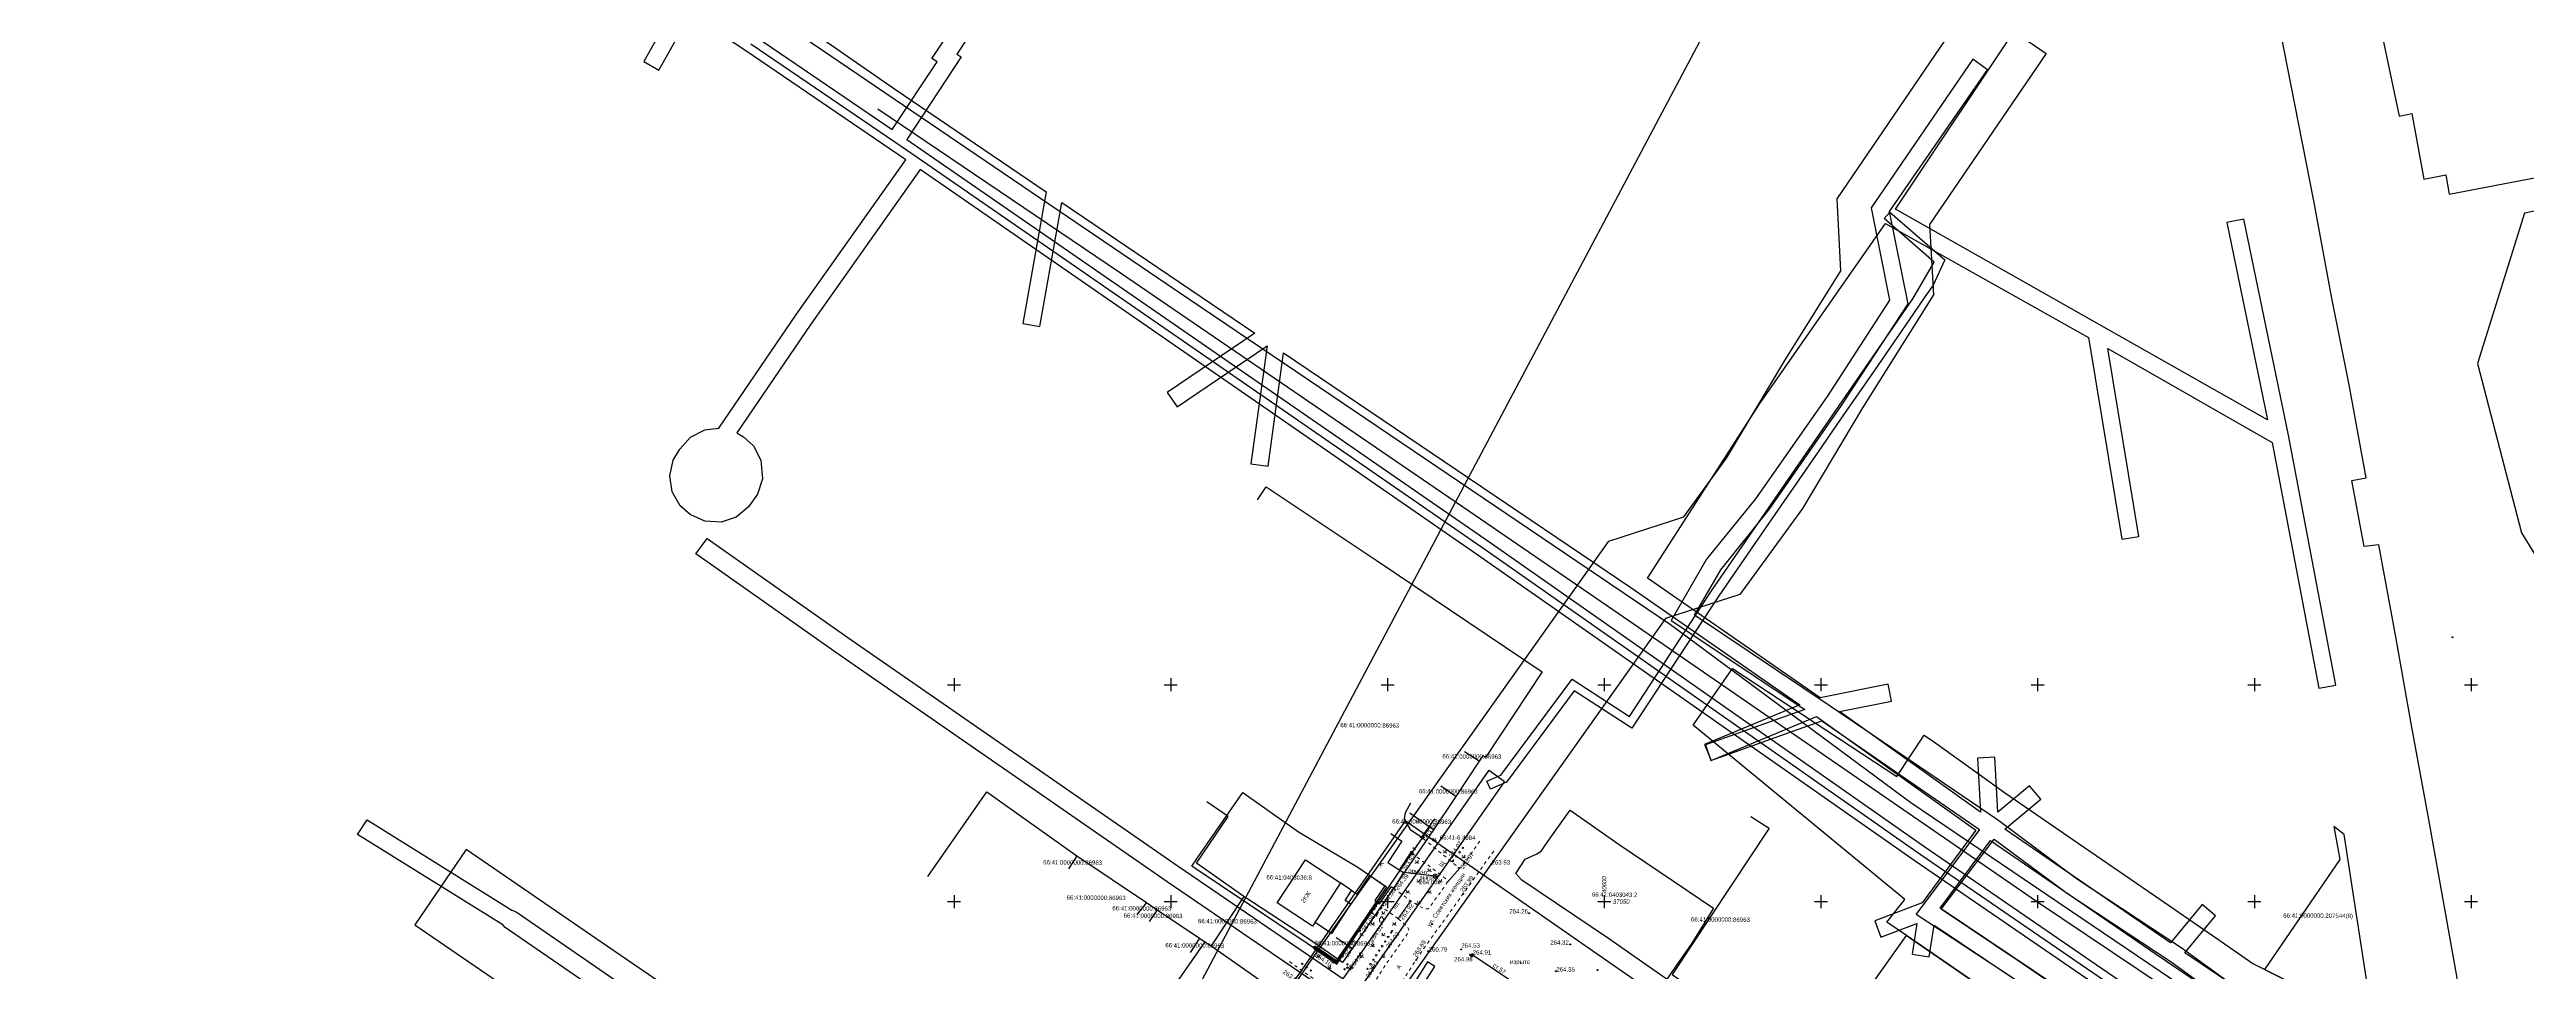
# Model space of a CAD drawing. Header units: metres. Extents: x -1448899 to 1563798, y -293564 to 398817.
# Drawn here: x 40241 to 40813, y 37034 to 37246 of the extents above; entities that cross this region are included whole.
import ezdxf
from ezdxf.enums import TextEntityAlignment as Align

# ---------------------------------------------------------------- set-up
doc = ezdxf.new("R2010")
doc.units = ezdxf.units.M
doc.set_wipeout_variables(frame=1)
doc.header["$PDMODE"] = 32
doc.header["$PDSIZE"] = 0.2
doc.linetypes.add('atp_1.5x1.5', pattern=[3, 1.5, -1.5])
for name, color, linetype in [('C', 134, 'Continuous'), ('LABELS', 254, 'Continuous'), ('P', 94, 'Continuous'), ('T', 1, 'Continuous'), ('Z', 30, 'Continuous'), ('Автодорожное хозяйство', 7, 'Continuous'), ('Газопроводы', 7, 'Continuous'), ('граница ск ЕКБ', 7, 'Continuous'), ('кадастр', 7, 'Continuous'), ('Канализации', 7, 'Continuous'), ('Крышки колодцев', 7, 'Continuous'), ('Ограждения', 7, 'Continuous'), ('Отметка', 7, 'Continuous'), ('Пикет', 7, 'Continuous'), ('Растительность', 7, 'Continuous'), ('Сетка координат', 7, 'Continuous')]:
    doc.layers.add(name, color=color, linetype=linetype)
doc.styles.get("Standard").update_dxf_attribs({"font": 'arial.ttf'})
doc.styles.add('Бм431', font='')
doc.styles.add('Д431', font='')
doc.styles.get('Бм431').set_extended_font_data('Bm431', italic=True)
doc.styles.get('Д431').set_extended_font_data('D431', italic=True)
doc.linetypes.add('atp_0x1', pattern='A,0,[133,ltypeshp.shx,S=0.05,R=0,X=0,Y=0],-1', length=1)
doc.linetypes.add('atp_121_g', pattern='A,8,-0.6,["Г",Бм431,S=2,R=0,X=0,Y=-1],-2.3,24', length=34.9)
doc.linetypes.add('atp_122_k', pattern='A,2,-2,3,-0.6,["К",Бм431,S=2,R=0,X=-0.5,Y=-1],-2,4,-2,8,-2,8,-2,6', length=41.6)
doc.linetypes.add('atp_474_3b', pattern='A,3,-1,1.1,-0.34,[132,ltypeshp.shx,S=0.4,R=0,X=-0.34,Y=0],0.0001,[133,ltypeshp.shx,S=0.06,R=0,X=0,Y=0],0,[130,ltypeshp.shx,S=0.2,R=0,X=0.06,Y=0.6],-0.46,1.1,-1', length=8.0001)

# ---------------------------------------------------------------- blocks, each defined once
blk = doc.blocks.new('A$C441d7248')
at = {"layer": 'граница ск ЕКБ', "color": 5, "lineweight": 30}
blk.add_lwpolyline([(216.79, 5.82), (307.27, 137.68), (92.91, 286.43), (0, 152.62), (216.79, 5.82)], dxfattribs=at)
blk = doc.blocks.new('atp_122c')
at = {"linetype": 'ByBlock', "lineweight": -2}
h = blk.add_hatch(color=0, dxfattribs=at)
edge = h.paths.add_edge_path()
edge.add_arc((0, 0), 0.6, 0, 360)
at = {"color": 0, "linetype": 'ByBlock', "lineweight": -2}
blk.add_circle((0, 0), 0.6, dxfattribs=at)
blk = doc.blocks.new('atp_390a')
at = {"color": 0, "linetype": 'ByBlock', "lineweight": -2}
for points in [[(0, 1), (-0.5, 1)], [(0, 1), (0.5, 1)], [(0, 0), (0, 1)], [(0.5, 0), (0, 0)]]:
    blk.add_lwpolyline(points, dxfattribs=at)
for centre, start, end in [((-0.5, 1.5), 115.6346, 270), ((-0.4, 2.3), 97.9406, 227.8197), ((0, 3), 90, 202.242), ((0, 3), 337.758, 90), ((0.4, 2.3), 312.1803, 82.0594), ((0.5, 1.5), 270, 64.3654)]:
    blk.add_arc(centre, 0.5, start, end, dxfattribs=at)
blk = doc.blocks.new('atp_117kb')
at = {"color": 0, "linetype": 'ByBlock', "lineweight": -2}
for points in [[(-1, 0), (1, 0)], [(0, 1), (0, -1)]]:
    blk.add_lwpolyline(points, dxfattribs=at)
blk.add_circle((0, 0), 1, dxfattribs=at)
blk = doc.blocks.new('atp_397b')
at = {"color": 0, "linetype": 'ByBlock', "lineweight": -2}
blk.add_circle((0, 0), 0.4, dxfattribs=at)
blk = doc.blocks.new('atp_397a')
at = {"linetype": 'ByBlock', "lineweight": -2}
blk.add_hatch(color=0, dxfattribs=at).paths.add_polyline_path([(-0.3, 0, 1), (0.3, 0, 1)])
at = {"color": 0, "linetype": 'ByBlock', "lineweight": -2}
blk.add_circle((0, 0), 0.3, dxfattribs=at)
blk = doc.blocks.new('atp_395')
at = {"linetype": 'ByBlock', "lineweight": -2}
h = blk.add_hatch(color=0, dxfattribs=at)
h.paths.add_polyline_path([(0.3, 1.5, 1), (-0.3, 1.5, 1)])
h.paths.add_polyline_path([(-1.6, -0.7, 1), (-1, -0.7, 1)])
h.paths.add_polyline_path([(1.6, -0.7, 1), (1, -0.7, 1)])
at = {"color": 0, "linetype": 'ByBlock', "lineweight": -2}
for centre, radius in [((0, 0), 0.4), ((0, 1.5), 0.3), ((-1.3, -0.7), 0.3), ((1.3, -0.7), 0.3)]:
    blk.add_circle(centre, radius, dxfattribs=at)
blk = doc.blocks.new('atp_416')
at = {"color": 0, "linetype": 'ByBlock', "lineweight": -2}
blk.add_lwpolyline([(0.7, 1.2), (0, 0), (-0.7, 1.2)], dxfattribs=at)
for centre in [(-0.7, 0), (0.7, 0)]:
    blk.add_circle(centre, 0.075, dxfattribs=at)
blk = doc.blocks.new('atp_122b')
at = {"color": 0, "linetype": 'ByBlock', "lineweight": -2}
blk.add_lwpolyline([(0.5, 0.75), (0, 0.75), (0, -0.75), (0.5, -0.75)], dxfattribs=at)
blk = doc.blocks.new('A$C0BB7152E')
at = {"layer": 'C', "linetype": 'Continuous'}
for points in [[(1533167.28, 387583.37), (1533164.91, 387585.21), (1533166.38, 387577.59), (1533149.2, 387552.07), (1533160.1, 387546.68), (1533173.68, 387543.97)], [(1532873.13, 387461.17), (1532881.39, 387473.48), (1532869.5, 387481.09), (1532849.27, 387494.03), (1532851.59, 387497.3), (1532838.72, 387505.99), (1532826.55, 387514.19), (1532784.75, 387542.34), (1532776.31, 387548.02), (1532766.86, 387554.39), (1532734.05, 387576.5), (1532722.32, 387559.08), (1532755.74, 387536.56), (1532775.56, 387523.22), (1532788.76, 387514.32), (1532807.94, 387505.3), (1532823.56, 387494.98), (1532835.42, 387482.9), (1532838.54, 387480.8), (1532840.29, 387483.03)]]:
    blk.add_lwpolyline(points, close=True, dxfattribs=at)
at = {"layer": 'P', "linetype": 'Continuous'}
for points in [[(1533083.59, 387547.7), (1533066.5, 387559.26), (1533061.95, 387562.33), (1533066.04, 387567.59), (1533016.92, 387607.36), (1533025.86, 387620.55), (1533064.02, 387595.91), (1533070.26, 387605.48), (1533072.43, 387604.05), (1533079.19, 387599.3), (1533088.9, 387592.41), (1533105.92, 387580.88), (1533122.18, 387569.9), (1533138.8, 387558.65), (1533146.48, 387553.42), (1533160.1, 387546.68)], [(1533194.26, 387547.03), (1533186.85, 387586.97), (1533182.55, 387609.07), (1533178.89, 387628.99), (1533174.75, 387650.21), (1533171.43, 387649.78), (1533168.42, 387664.99), (1533171.75, 387665.63), (1533167.67, 387687.02), (1533163.44, 387707.4), (1533159.18, 387729.41), (1533150.16, 387773.56)], [(1533170.47, 387786.58), (1533178.69, 387749.11), (1533181.6, 387749.73), (1533184.52, 387734.64), (1533189.56, 387735.62), (1533190.39, 387731.18), (1533217.27, 387736.52)], [(1533218.66, 387729.29), (1533207.78, 387726.98), (1533197.21, 387692.2), (1533207.65, 387653.19), (1533216.43, 387639.31)]]:
    blk.add_lwpolyline(points, dxfattribs=at)
for points in [[(1532901.49, 387574.01), (1532903.82, 387577.35), (1532913.11, 387591.08), (1532926.03, 387582.08), (1532939.83, 387574.06), (1532946.44, 387569.55), (1532934.84, 387552.03)], [(1532988.7, 387587.54), (1533000.09, 387579.74), (1533021.97, 387565.24), (1533016.99, 387557.08), (1533011.31, 387548.77), (1533010.36, 387549.37), (1532997.75, 387558.07), (1532977.66, 387571.31), (1532976.24, 387572.85), (1532978.37, 387576.16), (1532980.93, 387577.37), (1532982.06, 387578.08), (1532984.14, 387581.06)], [(1533027.53, 387537.78), (1533043.76, 387526.73), (1533066.5, 387559.26), (1533083.59, 387547.7), (1533090.35, 387543.13), (1533078.7, 387543.06), (1533073.28, 387535.03), (1533057.27, 387545.81), (1533044.18, 387526.29), (1533041.79, 387522.78), (1533030.28, 387530.54), (1533010.29, 387500.87), (1533005.31, 387504.27), (1533006.59, 387506.2), (1533014.19, 387516.67)]]:
    blk.add_lwpolyline(points, close=True, dxfattribs=at)
at = {"layer": 'T', "linetype": 'Continuous'}
for points in [[(1531471.1, 388647.56), (1531597.86, 388564.74), (1531734.76, 388474.26), (1531856.12, 388395.18), (1531960.97, 388326.54), (1532128.67, 388216.81), (1532237.14, 388145.93), (1532347.26, 388073.74), (1532398.37, 388041.82), (1532462.29, 387997.96), (1532554.9, 387936.17), (1532659.79, 387865.18), (1532757.55, 387799.79), (1532894.76, 387708.15), (1533011.51, 387630.55), (1533067.25, 387589.95), (1533148.76, 387535.75)], [(1532798.26, 387762.82), (1532831.66, 387740.48), (1532837.08, 387736.85), (1532968.08, 387647.89), (1533069.49, 387578.07), (1533126.02, 387539.98), (1533162.43, 387515.99), (1533213.55, 387527.16), (1533278.16, 387206.03), (1533488.35, 387245.4), (1533629.1, 387273.09)], [(1532827.72, 387748.04), (1532883.98, 387710.65), (1532964.78, 387656.44), (1532996.97, 387634.78), (1533096.42, 387567.41), (1533149.07, 387532.68), (1533156.64, 387527.7), (1533201.13, 387538.36), (1533202.02, 387538.55)], [(1532916, 387658.55), (1532918, 387661.58), (1532929.57, 387654.02), (1532943.75, 387644.7), (1532982.02, 387619.4), (1532969.04, 387599.55), (1532968.45, 387599.97), (1532967.64, 387598.74), (1532962.26, 387590.51), (1532957.17, 387582.81), (1532938.65, 387555.31), (1532936.41, 387552.01), (1532928.76, 387557.3), (1532913.53, 387567.06), (1532902.58, 387574.67), (1532909.8, 387585.53), (1532904.82, 387588.82)], [(1532967.64, 387598.74), (1532964.2, 387600.83)], [(1532962.26, 387590.51), (1532958.82, 387592.86)], [(1532840.65, 387571.08), (1532854.07, 387590.78), (1532874.94, 387576.14), (1532891.11, 387565.48), (1532893.58, 387563.83), (1532903.4, 387557.35), (1532904.65, 387556.53), (1532906.09, 387555.62), (1532918.33, 387547.23), (1532918.29, 387542.27)], [(1532957.17, 387582.81), (1532951.7, 387586.55)], [(1533030.39, 387586.42), (1533034.63, 387583.78), (1533012.49, 387549.86), (1533028.45, 387538.83), (1533028.51, 387538.92)], [(1532874.94, 387576.14), (1532873.05, 387573.1)], [(1532891.11, 387565.48), (1532888.96, 387562.81)], [(1532893.58, 387563.83), (1532891.73, 387561.12)], [(1532913.53, 387567.06), (1532906.09, 387555.62)], [(1532904.65, 387556.53), (1532892.81, 387539.21), (1532888.74, 387533.3)], [(1532903.4, 387557.35), (1532901.24, 387554.03)], [(1532938.65, 387555.31), (1532934.96, 387557.68)]]:
    blk.add_lwpolyline(points, dxfattribs=at)
at = {"layer": 'Z', "linetype": 'Continuous'}
for points in [[(1532066.67, 375431.54), (1531673.18, 376679.56), (1531389.95, 377957.12), (1531219.14, 379254.51), (1531162.06, 380561.85), (1531219.14, 381869.18), (1531389.95, 383166.57), (1531673.18, 384444.13), (1532066.67, 385692.15), (1532567.45, 386901.12), (1533171.68, 388061.85), (1533874.78, 389165.49), (1534671.4, 390203.66)], [(1533124.91, 387538.32), (1533068.35, 387576.42), (1532966.96, 387646.24), (1532837.59, 387734.1), (1532812.6, 387698.28), (1532795.73, 387673.09), (1532797.27, 387672.16), (1532799.58, 387670.1), (1532801.35, 387666.84), (1532801.75, 387662.53), (1532800.61, 387659), (1532798.61, 387656.04), (1532795.77, 387653.65), (1532792.26, 387652.46), (1532788.55, 387652.63), (1532785.16, 387654.15), (1532782.78, 387656.15), (1532780.91, 387659.35), (1532780.33, 387663.02), (1532781.14, 387666.64), (1532782.65, 387669.18), (1532785.08, 387671.98), (1532788.37, 387673.7), (1532791.6, 387674.13), (1532809.3, 387700.52), (1532834.27, 387736.33), (1532797.16, 387761.15), (1532747.54, 387793.65)], [(1532799.36, 387764.49), (1532831.08, 387743.27), (1532841.29, 387758.97), (1532840.05, 387759.75), (1532853.22, 387779.61)], [(1532856.55, 387777.42), (1532845.84, 387760.82), (1532846.86, 387760.17), (1532834.41, 387741.05), (1532969.21, 387649.55), (1533070.62, 387579.72), (1533127.13, 387541.64), (1533162.82, 387518.13), (1533215.03, 387529.52), (1533279.74, 387208.38), (1533487.97, 387247.36), (1533628.75, 387274.99)], [(1533158.4, 387537.48), (1533130.75, 387555.78), (1533137.78, 387564.39), (1533134.68, 387566.92), (1533127.4, 387558.02), (1533088.98, 387583.95), (1533097.23, 387590.94), (1533094.64, 387593.99), (1533087.4, 387587.87), (1533086.57, 387600.56), (1533082.58, 387600.29), (1533083.4, 387587.81), (1533050.66, 387610.8), (1533062.64, 387613.3), (1533061.83, 387617.21), (1533046.15, 387613.95), (1533006.15, 387641.24), (1533031.72, 387681.69), (1533060.41, 387723.39), (1533107.43, 387697.5), (1533115.45, 387651.04), (1533119.39, 387651.72), (1533111.92, 387694.99), (1533150, 387673.64), (1533161.2, 387617.02), (1533165.12, 387617.8), (1533153.74, 387675.36), (1533143.03, 387725.07), (1533139.12, 387724.23), (1533148.9, 387678.85), (1533062.66, 387726.72), (1533090.75, 387769.46)], [(1532787.12, 387782.99), (1532773.59, 387758.51), (1532777.09, 387756.57), (1532790.44, 387780.73), (1532831.48, 387752.71), (1532866.71, 387729.22), (1532861.54, 387698.81), (1532865.48, 387698.14), (1532870.35, 387726.8), (1532915.07, 387696.98), (1532895, 387683.12), (1532897.28, 387679.83), (1532917.92, 387694.09), (1532914.42, 387666.87), (1532918.38, 387666.36), (1532921.75, 387692.54), (1533002.32, 387639.01), (1533041.48, 387612.3), (1533019.57, 387602.96), (1533021.14, 387599.28), (1533045.38, 387609.62), (1533082.32, 387583.68), (1533070.05, 387566.82), (1533059.16, 387562.56), (1533060.62, 387558.83), (1533068.84, 387562.06), (1533067.84, 387554.98), (1533071.81, 387554.42), (1533072.84, 387561.74), (1533141.88, 387516.18)], [(1533144.08, 387519.52), (1533074.2, 387565.64), (1533085.76, 387581.3), (1533123.94, 387555.53), (1533156.19, 387534.15)], [(1533155.52, 387538.64), (1533129.89, 387556.89), (1533105.89, 387572.5), (1533087.28, 387586.09), (1533048.47, 387612.04), (1533017.02, 387632.72), (1533023.03, 387643.26), (1533034.09, 387657.25), (1533050.55, 387681.38), (1533065.74, 387704.9), (1533061.29, 387726.19), (1533083.61, 387759.03), (1533080.28, 387761.46), (1533057.04, 387727), (1533061.48, 387705.71), (1533047.23, 387683.41), (1533030.86, 387659.68), (1533019.7, 387645.69), (1533011.67, 387631.5), (1533042.65, 387611.23), (1533019.77, 387602.91), (1533021.02, 387599.27), (1533046.63, 387608.59), (1533083.2, 387583.86), (1533068.7, 387564.19), (1533091.02, 387549.79)], [(1533115.47, 387538.03), (1533093.23, 387553.04), (1533074.43, 387565.41), (1533086.53, 387581.63), (1533103.61, 387569.26), (1533127.65, 387553.65), (1533153.19, 387535.4)], [(1532934.33, 387544.5), (1532895.86, 387570.31), (1532819.24, 387622.46), (1532786.48, 387645.1), (1532789.12, 387648.63), (1532821.72, 387626.09), (1532898.32, 387573.96), (1532936.62, 387548.27), (1532969.91, 387596.63), (1532973.48, 387594.06), (1532940.27, 387545.81)], [(1532778.86, 387534.5), (1532743.22, 387558.61), (1532742.63, 387559.19), (1532708.97, 387579.79), (1532711.13, 387583.15), (1532744.72, 387562.61), (1532745.68, 387562.25), (1532781.29, 387538.17)]]:
    blk.add_lwpolyline(points, dxfattribs=at)
for points in [[(1533097.19, 387762.94), (1533070.58, 387723.24), (1533071.56, 387707.06), (1533055.42, 387680.86), (1533041.73, 387657.54), (1533027.45, 387637.63), (1533010.33, 387631.95), (1532946.15, 387540.01), (1532918.03, 387497.47), (1532895.06, 387461.77), (1532867.1, 387419.72), (1532845.93, 387387.45), (1532828.37, 387398.97), (1532849.58, 387431.3), (1532877.48, 387473.27), (1532900.43, 387508.95), (1532928.77, 387551.81), (1532997.11, 387649.69), (1533014.37, 387655.41), (1533024.11, 387669), (1533037.42, 387691.68), (1533050.2, 387712.42), (1533049.2, 387729.04), (1533079.74, 387774.63)], [(1533060.08, 387724.54), (1533061.38, 387726.06), (1533074.12, 387715.16), (1533071.49, 387709.31), (1533069.61, 387706.55), (1533067.02, 387702.75), (1533058.01, 387689.44), (1533050.38, 387678.19), (1533045.28, 387670.68), (1533034.02, 387654.09), (1533022.58, 387637.23), (1533002.78, 387606.58), (1532989.38, 387615.09), (1532973.92, 387593.9), (1532970.25, 387592.26), (1532969.43, 387594.08), (1532972.61, 387595.5), (1532988.88, 387617.78), (1533002.21, 387609.3), (1533020.87, 387638.36), (1533066.84, 387706.08), (1533071.67, 387714.62)]]:
    blk.add_lwpolyline(points, close=True, dxfattribs=at)
at = {"layer": 'LABELS'}
for s, p in [('66:41:0000000:86963', (1532942.3, 387606.79)), ('66:41:0000000:86963', (1532965.92, 387599.78)), ('66:41:0000000:86963', (1532960.54, 387591.68)), ('66:41:0000000:86963', (1532954.44, 387584.68)), ('66:41-6.4984', (1532962.78, 387581.04)), ('66:41:0000000:86963', (1532874, 387574.62)), ('66:41:0403036:8', (1532923.97, 387571.55)), ('66:41:0000000:86963', (1532879.49, 387566.53)), ('66:41:0000000:86963', (1532890.03, 387564.15)), ('66:41:0403043:2', (1532999.1, 387568.16)), ('66:41:0000000:207544(8)', (1533161.44, 387564.59)), ('66:41:0000000:86963', (1532892.66, 387562.47)), ('66:41:0000000:86963', (1532909.81, 387561.34)), ('66:41:0000000:86963', (1533023.56, 387562.62)), ('66:41:0000000:86963', (1532902.32, 387555.69)), ('66:41:0000000:86963', (1532936.8, 387556.49))]:
    blk.add_text(s, height=1, dxfattribs=at).set_placement(p, align=Align.MIDDLE_CENTER)
blk = doc.blocks.new('A$C0ab4c2d5')
at = {"color": 5, "lineweight": 30}
blk.add_lwpolyline([(216.79, 5.82), (307.27, 137.68), (92.91, 286.43), (0, 152.62), (216.79, 5.82)], dxfattribs=at)
for points, elevation in [([(89.66, 283.51), (92.15, 281.74), (88.91, 276.82), (92.51, 274.45), (90.23, 270.83), (89.7, 271.19)], -0.33), ([(94.66, 280.23), (95.32, 279.78)], 263.45), ([(96.33, 282.78), (97, 282.33)], -0.33), ([(91.69, 275.15), (94.42, 279.23)], 263.06), ([(94.09, 279.44), (94.75, 278.99)], -0.33)]:
    blk.add_lwpolyline(points, dxfattribs=dict(elevation=elevation))
for points in [[(71.53, 262.14), (63.42, 267.46), (69.93, 277.4), (78.04, 272.07)], [(96.8, 248.09), (99.78, 252.83), (98.1, 253.88), (95.12, 249.14)]]:
    blk.add_lwpolyline(points, close=True)
for points in [[(72.13, 263.04), (76.03, 260.45), (80.39, 267.19), (79.08, 268.04), (80.56, 270.33), (78.04, 272.07)], [(80.56, 270.33), (81.82, 269.52), (84.77, 273.77), (88.23, 271.37), (85.91, 268.03), (86.99, 267.28), (89.7, 271.19)]]:
    blk.add_lwpolyline(points)
blk.add_point((334.55, 328.72))
at = {"layer": 'Автодорожное хозяйство', "color": 7, "linetype": 'atp_1.5x1.5', "lineweight": 15, "ltscale": 0.5, "flags": 128}
for points in [[(105.95, 275.68), (105.76, 275.54), (105.57, 275.51), (105.3, 275.57), (96.76, 282.6)], [(110.16, 281.69), (105.98, 275.69)], [(113.38, 279.43), (102.27, 263.94), (96.87, 256.5), (90.1, 246.1), (88.54, 243.41), (87.88, 242.31), (87.77, 241.31), (87.89, 239.98), (89.97, 237.58), (103.98, 228.52)], [(94.54, 278.93), (102.59, 272.83), (102.61, 272.43), (102.42, 271.76), (98.29, 266.12), (97.67, 266.1), (96.92, 266.34), (94.22, 267.95)], [(90.23, 270.83), (94.22, 267.95)], [(66.21, 253.94), (78.15, 245.5), (78.91, 245.12), (81.25, 244.57), (82.48, 244.83), (83.82, 246.02), (88.57, 253.43), (93.61, 260.55), (93.77, 261.27), (93.51, 261.87), (91.31, 263.86)], [(91.31, 263.86), (87.59, 266.51), (86.23, 264.51), (85.12, 265.26)]]:
    blk.add_lwpolyline(points, dxfattribs=at)
at = {"layer": 'Автодорожное хозяйство', "color": 7, "linetype": 'atp_0x1', "lineweight": 15, "ltscale": 0.5, "flags": 128}
for points in [[(102.51, 272.09), (105.57, 275.51)], [(94.18, 267.9), (91.35, 263.91)]]:
    blk.add_lwpolyline(points, dxfattribs=at)
at = {"layer": 'Газопроводы', "ltscale": 0.5}
blk.add_lwpolyline([(94.19, 290.46), (92.9, 288.24), (92.71, 286.77), (94.09, 284.39), (96.76, 282.6), (99.74, 286.89)], dxfattribs=at)
at = {"layer": 'Газопроводы', "linetype": 'atp_121_g', "lineweight": 30, "ltscale": 0.5, "flags": 128}
blk.add_lwpolyline([(71.79, 257), (77.13, 253.37), (78.43, 255.22), (82.31, 261.1), (85.74, 266.17), (94.47, 278.92), (96.92, 282.5), (98.86, 285.32)], dxfattribs=at)
at = {"layer": 'Газопроводы', "linetype": 'atp_121_g', "lineweight": 30, "ltscale": 0.5, "elevation": 262.41, "flags": 128}
blk.add_lwpolyline([(108.07, 255.27), (108.35, 255.61), (124.51, 244.74)], dxfattribs=at)
at = {"layer": 'Канализации', "linetype": 'atp_122_k', "lineweight": 30, "ltscale": 0.5, "flags": 128}
blk.add_lwpolyline([(99.82, 273.66), (92.51, 274.45)], dxfattribs=at)
at = {"layer": 'Ограждения', "color": 7, "linetype": 'Continuous', "lineweight": 15, "ltscale": 0.5, "elevation": -0.33, "flags": 128}
for points in [[(71.82, 257.29), (77.14, 253.61), (86.6, 267.47)], [(72.08, 257.58), (77.05, 254.18), (86.27, 267.7)]]:
    blk.add_lwpolyline(points, dxfattribs=at)
at = {"layer": 'Ограждения', "color": 7, "linetype": 'atp_474_3b', "lineweight": 15, "ltscale": 0.5, "elevation": -0.33, "flags": 128}
blk.add_lwpolyline([(71.89, 257.48), (77.1, 253.89), (86.43, 267.58)], dxfattribs=at)
at = {"layer": 'Пикет', "color": 0}
for p in [(96.76, 282.6, 263.73), (96.99, 282.51, 263.79), (91.76, 275.16, 263.54), (92.51, 274.45, 264.04), (94.5, 279.24, 263.87), (94.54, 278.93, 263.92), (95.06, 280.01, 263.93), (103.85, 277.03, 264.07), (105.3, 275.57, 263.97), (112.78, 276.38, 263.93), (90.3, 270.84, 264.39), (99.82, 273.66, 264), (100.15, 273.31, 263.97), (106.28, 269.54), (85.35, 265.13, 264.1), (85.72, 266.11, 264.07), (86.17, 266.66, 264.08), (86.23, 264.51, 264.06), (86.67, 267.48, 263.99), (87.85, 266.88, 264.06), (91.31, 263.86, 263.92), (94.03, 267.69, 264.03), (121.51, 265.08, 264.26), (87.48, 262.55, 264.01), (89.91, 261.01, 264.02), (99.14, 262.6, 263.84), (130.99, 257.91, 264.32), (76.5, 253.85, 264.1), (77.22, 253.62, 264.09), (78.41, 255.16, 264.13), (79.67, 252.54, 264), (95.45, 254.31), (98.26, 256.31, 260.79), (105.82, 256.72, 264.53), (108.14, 255.28, 264.98), (108.42, 255.62, 264.91), (127.72, 251.7, 264.35), (137.33, 251.99, 264.46)]:
    blk.add_point(p, dxfattribs=at)
at = {"layer": 'Газопроводы', "color": 7, "linetype": 'Continuous', "lineweight": 15, "xscale": 0.5, "yscale": 0.5, "zscale": 0.5}
for p in [(96.92, 282.5, -0.33), (94.47, 278.92, 263.44), (85.74, 266.17, 263.6), (82.31, 261.1, -0.33), (76.43, 253.84, 263.62), (78.43, 255.22, 263.65)]:
    blk.add_blockref('atp_122c', p, dxfattribs=at)
at = {"layer": 'Газопроводы', "linetype": 'Continuous', "lineweight": 30, "xscale": 0.5000000000000001, "yscale": 0.5000000000000001, "zscale": 0.5000000000000001, "rotation": 49.96179047418713}
blk.add_blockref('atp_122b', (108.07, 255.27), dxfattribs=at)
at = {"layer": 'кадастр', "rotation": 359.5536696139991}
blk.add_blockref('A$C0BB7152E', (-1535830.43, -375345.19), dxfattribs=at)
at = {"layer": 'Растительность', "color": 7, "linetype": 'Continuous', "lineweight": 15, "xscale": 0.5, "yscale": 0.5, "zscale": 0.5}
for name, p in [('atp_416', (99.67, 281.82)), ('atp_416', (95.65, 276.65)), ('atp_416', (98.52, 274.76)), ('atp_416', (102.12, 279.02)), ('atp_416', (106.4, 277.88)), ('atp_416', (93.52, 269.76)), ('atp_416', (96.02, 272.26)), ('atp_416', (98.52, 269.76)), ('atp_416', (101.02, 272.26)), ('atp_416', (85.4, 262.38)), ('atp_390a', (87.48, 262.55)), ('atp_416', (87.9, 264.88)), ('atp_416', (90.4, 262.38)), ('atp_416', (96.02, 267.26)), ('atp_416', (82.9, 259.88)), ('atp_416', (85.4, 257.38)), ('atp_416', (87.9, 259.88)), ('atp_416', (72.9, 254.88)), ('atp_416', (75.4, 252.38)), ('atp_395', (79.6, 252.53, 3.01)), ('atp_416', (80.4, 252.38)), ('atp_416', (82.9, 254.88)), ('atp_416', (85.4, 252.38)), ('atp_416', (87.9, 254.88))]:
    blk.add_blockref(name, p, dxfattribs=at)
at = {"layer": 'Растительность', "color": 7, "linetype": 'Continuous', "lineweight": 15}
for name, p, xscale, yscale, zscale, rotation in [('atp_397a', (106.26, 280.17), 0.5, 0.5, 0.5, 52.45038070090482), ('atp_397b', (103.97, 277.19), 0.5000000000000014, 0.5000000000000014, 0.5000000000000014, 52.4503809549726), ('atp_397a', (104.74, 278.18), 0.5000000000000014, 0.5000000000000014, 0.5000000000000014, 52.4503809549726), ('atp_397b', (105.5, 279.17), 0.5000000000000014, 0.5000000000000014, 0.5000000000000014, 52.4503809549726), ('atp_397b', (87.64, 257.51), 0.4999999999999998, 0.4999999999999998, 0.4999999999999998, 56.94032535878448), ('atp_397a', (88.32, 258.56), 0.5000000000000007, 0.5000000000000007, 0.5000000000000007, 56.94032500939479), ('atp_397b', (89, 259.61), 0.4999999999999998, 0.4999999999999998, 0.4999999999999998, 56.94032535878448), ('atp_397a', (89.68, 260.65), 0.4999999999999998, 0.4999999999999998, 0.4999999999999998, 56.94032535878448), ('atp_397a', (69.19, 253.4), 0.4999999999999999, 0.4999999999999999, 0.4999999999999999, 142.7605190239364), ('atp_397b', (70.18, 252.64), 0.4999999999999999, 0.4999999999999999, 0.4999999999999999, 142.7605187716614), ('atp_397a', (71.18, 251.88), 0.4999999999999999, 0.4999999999999999, 0.4999999999999999, 142.7605187716614), ('atp_397a', (84.23, 252.27), 0.4999999999999998, 0.4999999999999998, 0.4999999999999998, 56.94032535878448), ('atp_397b', (84.91, 253.32), 0.4999999999999998, 0.4999999999999998, 0.4999999999999998, 56.94032535878448), ('atp_397a', (85.59, 254.37), 0.5000000000000007, 0.5000000000000007, 0.5000000000000007, 56.94032500939479), ('atp_397b', (86.27, 255.42), 0.4999999999999998, 0.4999999999999998, 0.4999999999999998, 56.94032535878448), ('atp_397a', (86.95, 256.46), 0.4999999999999998, 0.4999999999999998, 0.4999999999999998, 56.94032535878448)]:
    blk.add_blockref(name, p, dxfattribs=dict(at, xscale=xscale, yscale=yscale, zscale=zscale, rotation=rotation))
at = {"layer": 'Отметка'}
for s, rotation, p in [('Н', 55.8415, (96.06, 285.73, 264.01)), ('263.78', 56.1052, (98.05, 281.89, 263.79)), ('264.07', 56.2125, (103.8, 277.75, 264.07)), ('Ж', 55.8415, (87.34, 275.53, 264.01)), ('263.92', 57.5966, (93.04, 274.7, 263.92)), ('ориент.', 353.922, (93.6, 274.45, 528.07)), ('ул. Советских женщин', 55.8497, (98.7, 261.9)), ('Щ', 56.2125, (101.42, 275.65, 0.14)), ('263.97', 53.3629, (106.37, 275.22, 263.97)), ('2КЖ', 55.8415, (69.62, 267.38, 264.01)), ('264.06', 55.9751, (88.39, 266.76, 264.06)), ('264.39', 53.1667, (91.27, 270.28, 264.39)), ('263.89', 54.0021, (106.3, 269.82, 263.89)), ('264.06', 56.4171, (83.66, 260.69, 264.06)), ('пл.', 53.2723, (90.7, 265.91)), ('263.92', 53.2723, (92.42, 263.48, 263.92)), ('264.13', 57.6623, (79.74, 254.88, 264.13)), ('264.01', 55.8415, (85.52, 258.46, 264.01)), ('264.02', 54.111, (89.15, 256.88, 264.02)), ('263.69', 56.7296, (95.46, 254.88, 263.7)), ('263.67', 324.4241, (64.63, 251.3, 263.67)), ('264.10', 328.1626, (72.02, 255.1, 264.1)), ('264.00', 53.8925, (80.88, 252.27, 264)), ('263.83', 58.1643, (84.6, 250.08, 263.83)), ('А', 55.9289, (91.6, 252.03, 261.85)), ('ст.57', 325.317, (113.02, 252.85, -3.81))]:
    blk.add_text(s, height=1, rotation=rotation, dxfattribs=at).set_placement(p)
for s, p in [('263.93', (112.87, 276.33, 263.93)), ('264.00к.', (96.14, 271.78, 264)), ('выгр.', (96.22, 272.83, 528.07)), ('264.26', (117, 265.03, 264.26)), ('260.79', (98.35, 256.26, 260.79)), ('264.53', (105.9, 257.15, 264.53)), ('264.32', (126.41, 257.86, 264.32)), ('264.98', (104.22, 254, 264.98)), ('264.91', (108.51, 255.57, 264.91)), ('изрыто', (117.13, 253.41)), ('264.35', (127.81, 251.65, 264.35))]:
    blk.add_text(s, height=1, dxfattribs=at).set_placement(p)
at = {"layer": 'Крышки колодцев', "color": 7, "linetype": 'Continuous', "lineweight": 15, "xscale": 0.5, "yscale": 0.5, "zscale": 0.5}
blk.add_blockref('atp_117kb', (99.82, 273.66), dxfattribs=at)

msp = doc.modelspace()

# ---------------------------------------------------------------- linework, layer by layer
at = {"layer": 'Газопроводы', "color": 6, "lineweight": 200}
msp.add_circle((43176.13, 37749.97), 11368.91, dxfattribs=at)
at = {"layer": 'Сетка координат', "color": 92}
for p, q in [((40450, 37101.5), (40450, 37098.5)), ((40500, 37101.5), (40500, 37098.5)), ((40550, 37101.5), (40550, 37098.5)), ((40600, 37101.5), (40600, 37098.5)), ((40650, 37101.5), (40650, 37098.5)), ((40700, 37101.5), (40700, 37098.5)), ((40750, 37101.5), (40750, 37098.5)), ((40800, 37101.5), (40800, 37098.5)), ((40448.5, 37100), (40451.5, 37100)), ((40498.5, 37100), (40501.5, 37100)), ((40548.5, 37100), (40551.5, 37100)), ((40598.5, 37100), (40601.5, 37100)), ((40648.5, 37100), (40651.5, 37100)), ((40698.5, 37100), (40701.5, 37100)), ((40748.5, 37100), (40751.5, 37100)), ((40798.5, 37100), (40801.5, 37100)), ((40448.5, 37050), (40451.5, 37050)), ((40450, 37051.5), (40450, 37048.5)), ((40498.5, 37050), (40501.5, 37050)), ((40500, 37051.5), (40500, 37048.5)), ((40548.5, 37050), (40551.5, 37050)), ((40550, 37051.5), (40550, 37048.5)), ((40598.5, 37050), (40601.5, 37050)), ((40600, 37051.5), (40600, 37048.5)), ((40648.5, 37050), (40651.5, 37050)), ((40650, 37051.5), (40650, 37048.5)), ((40698.5, 37050), (40701.5, 37050)), ((40700, 37051.5), (40700, 37048.5)), ((40748.5, 37050), (40751.5, 37050)), ((40750, 37051.5), (40750, 37048.5)), ((40798.5, 37050), (40801.5, 37050)), ((40800, 37051.5), (40800, 37048.5))]:
    msp.add_line(p, q, dxfattribs=at)

# ---------------------------------------------------------------- block references
at = {"layer": 'Газопроводы'}
msp.add_blockref('A$C441d7248', (40461.14, 36782.24), dxfattribs=at)

# ---------------------------------------------------------------- texts
at = {"layer": 'Сетка координат', "color": 7, "linetype": 'Continuous', "lineweight": 15, "style": 'Д431'}
msp.add_text('40600', height=1, rotation=90, dxfattribs=at).set_placement((40600.5, 37052))
msp.add_text('37050', height=1, dxfattribs=at).set_placement((40602, 37049.5))

# ---------------------------------------------------------------- next in the draw order: block references
at = {"layer": 'Газопроводы', "rotation": 359.9999655066117}
msp.add_blockref('A$C0ab4c2d5', (40461.14, 36782.24), dxfattribs=at)

doc.saveas('drawing.dxf')
